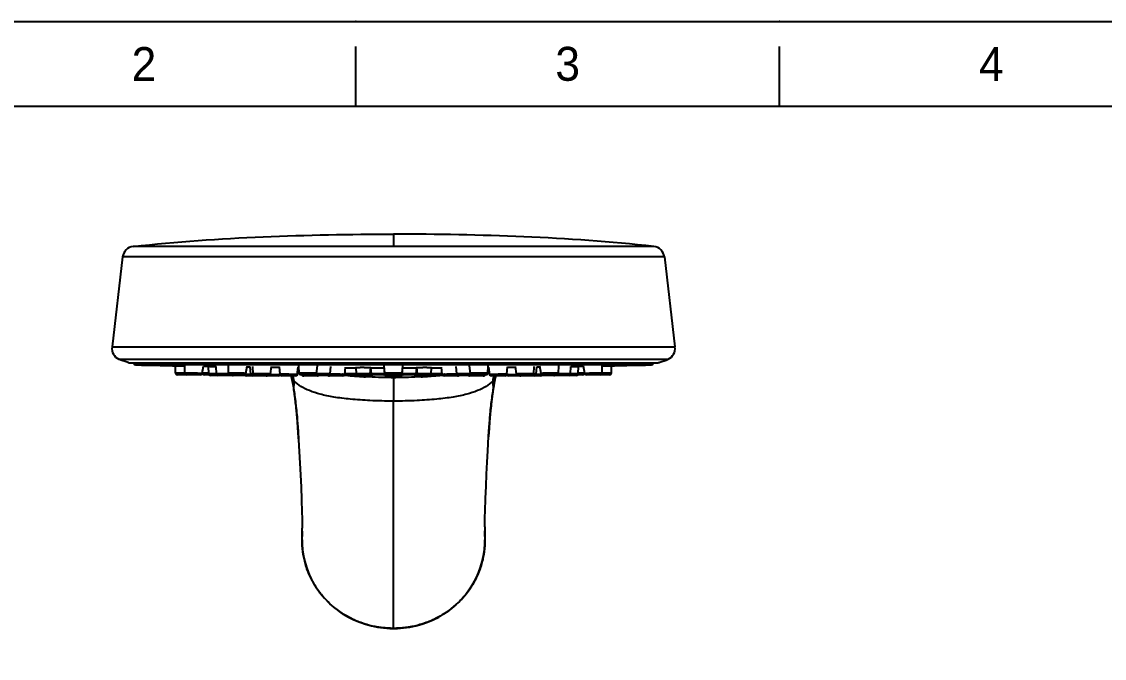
# Model space of a CAD drawing. Extents: x 13222 to 13816, y -23073 to -22653.
# Drawn here: x 13321.6 to 13502.3, y -22759.4 to -22653.2 of the extents above; entities that cross this region are included whole.
import ezdxf

# ---------------------------------------------------------------- set-up
doc = ezdxf.new("R2010")
doc.units = 0
doc.header["$MEASUREMENT"] = 0
doc.layers.get('0').update_dxf_attribs({"linetype": 'CONTINUOUS'})
doc.layers.add('02___PRT_ALL_AXES', color=7, linetype='CONTINUOUS')
doc.styles.get("Standard").update_dxf_attribs({"font": 'Gulim.ttf'})

msp = doc.modelspace()

# ---------------------------------------------------------------- linework, layer by layer
for p, q in [((13377.36665404529, -22667.37505212445), (13377.36665404529, -22657.37505212445)), ((13448.07372475234, -22667.37505212445), (13448.07372475234, -22657.37505212445)), ((13801.60907828759, -22667.37505212445), (13235.95251263119, -22667.37505212445))]:
    msp.add_line(p, q)
at = {"color": 7, "linetype": 'Continuous'}
for p, q in [((13383.65531509855, -22688.67081595413), (13383.65531609169, -22690.72342831576)), ((13427.08924290159, -22690.72342721086), (13340.22137722441, -22690.72342831576)), ((13338.45314652161, -22692.47726463027), (13336.68317991931, -22707.48523936661)), ((13428.85748367549, -22692.47726463027), (13338.45314652161, -22692.47726463027)), ((13428.85748367549, -22692.47726463027), (13430.62745027779, -22707.48523936661)), ((13336.68317991931, -22707.48523936661), (13430.62745027779, -22707.48523936661)), ((13337.80243301989, -22709.52180206768), (13429.50819717975, -22709.52180206768)), ((13339.62528683417, -22710.15307112009), (13427.68534336293, -22710.15307112009)), ((13339.76214871183, -22710.16394229723), (13427.45720138843, -22710.16394229723)), ((13340.30531509819, -22710.16394229723), (13340.30531509819, -22710.18578452431)), ((13427.00531509891, -22710.18578452431), (13340.30531509819, -22710.18578452431)), ((13426.71221962465, -22710.48570505985), (13340.59841057499, -22710.48570505985)), ((13347.29677237509, -22711.85063970108), (13347.29612366925, -22710.62085033186)), ((13348.82307257115, -22711.85255355298), (13348.81727626067, -22710.62290405139)), ((13351.70871305589, -22711.9077403692), (13351.94160398711, -22710.67928601635)), ((13356.12373967413, -22711.85810463916), (13356.09328949373, -22710.62838339781)), ((13359.00653556461, -22711.90238543451), (13359.21444380513, -22710.67371917202)), ((13367.93580060165, -22711.86861624119), (13367.86537374225, -22710.63915307147)), ((13370.81564701873, -22711.89206983665), (13370.98319880707, -22710.6631816061)), ((13382.21604603399, -22711.88038444473), (13382.09713052125, -22710.65113808434)), ((13385.09458433075, -22711.88038272769), (13385.21349962505, -22710.65113861519)), ((13396.49498301073, -22711.89206858951), (13396.32743145607, -22710.66318209377)), ((13399.37482973261, -22711.86861383836), (13399.44525651327, -22710.63915207325)), ((13408.30409385525, -22711.9023808422), (13408.09618629037, -22710.67371857512)), ((13411.18689051281, -22711.85810510906), (13411.21734069829, -22710.62838365436)), ((13415.60191680339, -22711.90773858357), (13415.36902673323, -22710.67928876972)), ((13418.48755762849, -22711.85255347677), (13418.49335394151, -22710.62290330972)), ((13420.01385782201, -22711.85063951819), (13420.01450653039, -22710.62085005499)), ((13427.00531509891, -22710.16394229723), (13427.00531509891, -22710.18578452431)), ((13348.79557738357, -22711.88441387788), (13347.30328244589, -22711.8515644338)), ((13349.00253634735, -22712.1515081697), (13347.59684312115, -22712.1515081697)), ((13348.82535410329, -22711.88499414087), (13348.79557738357, -22711.88441387788)), ((13348.89333519923, -22711.85150817025), (13348.82359894043, -22711.852634231)), ((13351.41397326691, -22712.1515081697), (13349.12313008889, -22712.1515081697)), ((13351.80892080569, -22711.85482224796), (13351.80317227261, -22711.40948637206)), ((13351.93947339447, -22711.86335141047), (13351.80973573929, -22711.85644468819)), ((13352.71698592377, -22711.88441391851), (13351.93947339447, -22711.86335141047)), ((13352.89453203553, -22712.1515081697), (13352.10898063229, -22712.1515081697)), ((13352.81035363645, -22711.8863496322), (13352.71698592377, -22711.88441391851)), ((13352.81281778443, -22711.95625327192), (13352.76925748801, -22710.72074406654)), ((13354.03099189113, -22711.97426980688), (13352.81934640231, -22711.95683972235)), ((13356.67341765529, -22712.24633410907), (13353.11273020975, -22712.24633410907)), ((13354.09991582237, -22711.97515081095), (13354.03099189113, -22711.97426980688)), ((13354.09816959523, -22711.95746819201), (13354.05132516263, -22710.72227492961)), ((13354.16831119739, -22711.95680395661), (13354.09869857817, -22711.95750840276)), ((13356.15163959801, -22711.97750162668), (13356.04175709743, -22711.97601366166)), ((13356.49269642923, -22711.85150817025), (13356.14234757189, -22711.85590753153)), ((13358.71067310071, -22712.1515081697), (13356.42386720443, -22712.1515081697)), ((13358.90995355305, -22712.24633410907), (13356.91246252391, -22712.24633410907)), ((13359.64841746093, -22712.05750428862), (13358.93229331025, -22712.0535095468)), ((13360.08320285247, -22712.33133255732), (13359.12428612159, -22712.33133255732)), ((13359.77426975431, -22712.05822727421), (13359.64841746093, -22712.05750428862)), ((13359.84766919603, -22712.05254411565), (13359.75933283981, -22710.81216374146)), ((13359.84845390617, -22712.05865676281), (13359.77426975431, -22712.05822727421)), ((13359.91763541373, -22712.0522594985), (13359.84819495063, -22712.05255802216)), ((13360.17919079359, -22712.05282558829), (13360.09715076209, -22712.05257749888)), ((13364.41022724133, -22712.33133255732), (13360.14697586183, -22712.33133255732)), ((13360.26642155131, -22712.05311862555), (13360.17919079359, -22712.05282558829)), ((13360.24633675785, -22711.96100088498), (13360.18377992589, -22710.72702851167)), ((13360.61450312591, -22711.95680395661), (13360.26492736583, -22711.95957003947)), ((13362.81977643189, -22712.24633410907), (13360.54617833749, -22712.24633410907)), ((13363.27839332009, -22712.06399842345), (13363.09564867415, -22712.06310264673)), ((13363.11690848177, -22711.98916592389), (13363.29135332211, -22710.76453507623)), ((13364.57902417577, -22712.06808194081), (13364.51669713507, -22712.06789335851)), ((13364.70754578563, -22712.06652262211), (13364.62958348283, -22712.06800561635)), ((13364.73978273919, -22712.05405526325), (13364.64483179117, -22710.81610748515)), ((13364.70818327483, -22712.06700516623), (13364.72801737029, -22711.90066119615)), ((13365.10696016333, -22712.0522594985), (13364.75832404577, -22712.05343679865)), ((13367.30123579001, -22712.33133255732), (13365.03912172395, -22712.33133255732)), ((13366.54695083173, -22712.34329428091), (13366.55238831387, -22712.36105562462)), ((13366.55269942323, -22712.36092704981), (13366.56231844895, -22712.39133797451)), ((13366.56231844895, -22712.39133797451), (13366.56490950549, -22712.40075024678)), ((13366.97759873599, -22712.72921142881), (13366.94009677645, -22712.33888703547)), ((13367.59941472375, -22712.06612190155), (13367.74100407481, -22710.84532671297)), ((13367.70796110051, -22711.98822335784), (13367.60818945347, -22711.99036039699)), ((13367.71035260195, -22711.98615663857), (13367.85285904541, -22710.91321637146)), ((13370.51838459065, -22712.1515081697), (13368.23533271277, -22712.1515081697)), ((13370.95661538805, -22712.33133255732), (13368.69452306439, -22712.33133255732)), ((13372.76561232377, -22712.24633410907), (13370.49330463827, -22712.24633410907)), ((13375.21647257571, -22712.33133255732), (13372.95429507315, -22712.33133255732)), ((13373.06343287113, -22711.98257599803), (13373.21260848083, -22710.75589750651)), ((13373.50346399005, -22712.0522594985), (13373.26681775519, -22712.05236091307)), ((13376.16508527335, -22712.1515081697), (13375.49063753665, -22712.1515081697)), ((13377.23521815975, -22712.13717428168), (13375.49654989465, -22712.13717428168)), ((13375.60154211799, -22712.19403297416), (13375.50231901189, -22712.18402977089)), ((13375.51478417111, -22712.06328682722), (13375.64591200131, -22710.83867967522)), ((13377.43448542441, -22711.95634343176), (13375.52623539789, -22711.95634343176)), ((13377.42355529641, -22712.24633410907), (13376.37223758955, -22712.24633410907)), ((13377.34635014475, -22710.9357607155), (13377.44462108359, -22711.95634343176)), ((13377.42138993117, -22712.0612042355), (13377.39187340397, -22712.06101490389)), ((13377.43955325273, -22711.90371200793), (13377.43448542441, -22711.95634343176)), ((13379.69759303941, -22711.95634343176), (13377.44462108359, -22711.95634343176)), ((13377.48836782871, -22712.06173280695), (13377.47436254049, -22712.06160186234)), ((13379.89441119035, -22712.33133255732), (13377.63248606473, -22712.33133255732)), ((13379.49826072535, -22712.13717428168), (13377.64395339511, -22712.13717428168)), ((13379.66825175697, -22712.06726212534), (13379.64989852469, -22712.06732726618)), ((13379.79522265619, -22710.94242107555), (13379.69759303941, -22711.95634343176)), ((13379.94339384829, -22712.06517616304), (13379.76935131601, -22712.06666104958)), ((13379.83557183127, -22710.97636538155), (13379.92993298621, -22711.95634343176)), ((13382.18290494203, -22711.95634343176), (13379.92993298621, -22711.95634343176)), ((13381.98378093083, -22712.13717428168), (13380.12905699487, -22712.13717428168)), ((13382.22565450601, -22712.06009599793), (13382.10229027725, -22710.74582194119)), ((13382.19928004517, -22711.78628147572), (13382.18290494203, -22711.95634343176)), ((13382.24011956979, -22711.97128479125), (13382.23548432379, -22711.97255905591)), ((13384.79579109293, -22712.1515081697), (13382.51483922863, -22712.1515081697)), ((13384.79095112547, -22712.24633410907), (13382.51967914275, -22712.24633410907)), ((13384.78617853151, -22712.33133255732), (13382.52445169353, -22712.33133255732)), ((13383.65531295479, -22712.37215650666), (13383.65531206325, -22712.61351909225)), ((13383.65531310211, -22712.33133255732), (13383.65531295479, -22712.37215650666)), ((13385.07513757259, -22711.97767046556), (13385.06974500781, -22711.97607944004)), ((13385.08497573935, -22712.0600955001), (13385.20833820281, -22710.74583974406)), ((13385.11135015193, -22711.78628147572), (13385.12772525507, -22711.95634343176)), ((13387.38069721089, -22711.95634343176), (13385.12772525507, -22711.95634343176)), ((13387.18157322509, -22712.13717428168), (13385.32684924341, -22712.13717428168)), ((13387.54119767221, -22712.06666344479), (13387.36710214283, -22712.06517529436)), ((13387.47505836583, -22710.97636538155), (13387.38069721089, -22711.95634343176)), ((13389.67814573511, -22712.33133255732), (13387.41621774183, -22712.33133255732)), ((13387.51540753837, -22710.94242104), (13387.61303716023, -22711.95634343176)), ((13389.86600911605, -22711.95634343176), (13387.61303716023, -22711.95634343176)), ((13387.66073337167, -22712.06733090853), (13387.64231352027, -22712.06726555688)), ((13389.66667639305, -22712.13717428168), (13387.81236988069, -22712.13717428168)), ((13389.83617990723, -22712.06160064821), (13389.82226310499, -22712.06173031014)), ((13389.96427983645, -22710.9357629634), (13389.86600911605, -22711.95634343176)), ((13389.87107694437, -22711.90371200793), (13389.87614477523, -22711.95634343176)), ((13391.78439479921, -22711.95634343176), (13389.87614477523, -22711.95634343176)), ((13390.93839460145, -22712.24633410907), (13389.88641302749, -22712.24633410907)), ((13389.91875695061, -22712.06101685715), (13389.88916615635, -22712.06120514735)), ((13390.01416698077, -22712.34620524792), (13389.89952071019, -22712.35527621022)), ((13390.04719389211, -22712.343564415), (13390.01416698077, -22712.34620524792)), ((13391.81406237513, -22712.13717428168), (13390.07541197893, -22712.13717428168)), ((13391.81997474583, -22712.1515081697), (13391.14486586999, -22712.1515081697)), ((13391.45631283409, -22712.21893898733), (13391.41052896579, -22712.22336671788)), ((13391.79584584057, -22712.06328508478), (13391.66471821103, -22710.83867981238)), ((13394.35634817447, -22712.33133255732), (13392.09414442355, -22712.33133255732)), ((13394.04379284073, -22712.0523616065), (13393.80716620705, -22712.0522594985)), ((13394.15151352953, -22712.05257749888), (13394.04379284073, -22712.0523616065)), ((13394.24719714563, -22711.98257449436), (13394.09802175945, -22710.75589785703)), ((13394.26534682993, -22712.05295875542), (13394.15151352953, -22712.05257749888)), ((13396.81733838583, -22712.24633410907), (13394.54500470343, -22712.24633410907)), ((13396.38780526217, -22711.95683321996), (13396.26596943523, -22711.95680395661)), ((13398.61610307379, -22712.33133255732), (13396.35401881971, -22712.33133255732)), ((13399.07530999383, -22712.1515081697), (13396.79223256863, -22712.1515081697)), ((13399.60027784915, -22711.98615853595), (13399.45777115169, -22710.91321637146)), ((13399.71121515839, -22712.06611919645), (13399.56962610451, -22710.84532656057)), ((13399.70244115511, -22711.99036339165), (13399.60308108459, -22711.98908345009)), ((13402.27153050257, -22712.33133255732), (13400.00937208811, -22712.33133255732)), ((13400.33470849103, -22712.74186465218), (13400.37348703171, -22712.3312350137)), ((13400.72006390015, -22712.5008883574), (13400.73503245797, -22712.44199407843)), ((13400.73503245797, -22712.44199407843), (13400.74894797243, -22712.38937693958)), ((13400.75827581001, -22712.36094492126), (13400.74925365635, -22712.38954101849)), ((13400.75827581001, -22712.36094492126), (13400.76732969335, -22712.33133255732)), ((13402.56002490907, -22712.05490325241), (13402.20367003377, -22712.0522594985)), ((13402.57084756205, -22712.05405392722), (13402.66579840593, -22710.81610750802)), ((13402.60244724231, -22712.06700784339), (13402.58261282681, -22711.90066119615)), ((13402.79393306203, -22712.06789335851), (13402.60308573481, -22712.06652472778)), ((13408.18630158131, -22712.33133255732), (13402.90041403525, -22712.33133255732)), ((13404.19372119717, -22711.98916228662), (13404.01927681911, -22710.76453466984)), ((13404.16794238411, -22712.06333740115), (13404.03202037503, -22712.06399721695)), ((13404.21500302659, -22712.06310072396), (13404.16794238411, -22712.06333740115)), ((13406.76447408461, -22712.24633410907), (13404.49083084171, -22712.24633410907)), ((13407.21345648611, -22712.05257812879), (13407.03939645069, -22712.05313755363)), ((13407.06429346211, -22711.96100045318), (13407.12685026613, -22710.72702863106)), ((13407.34484683039, -22712.05228825129), (13407.21345648611, -22712.05257812879)), ((13407.39299478591, -22712.0522594985), (13407.34484683039, -22712.05228825129)), ((13407.46243454543, -22712.05255735922), (13407.39299478591, -22712.0522594985)), ((13407.66203954627, -22712.05750687687), (13407.46217898841, -22712.05865801249)), ((13407.46296105187, -22712.05254338668), (13407.55129736745, -22710.81216359159)), ((13408.37835970621, -22712.05351338727), (13407.66203954627, -22712.05750687687)), ((13410.39815622287, -22712.24633410907), (13408.40030165877, -22712.24633410907)), ((13410.88678564947, -22712.1515081697), (13408.59993329913, -22712.1515081697)), ((13414.19785829325, -22712.24633410907), (13410.63977272719, -22712.24633410907)), ((13412.96225678427, -22711.9575487659), (13411.15896814549, -22711.97750249281)), ((13413.21193098647, -22711.95750786173), (13413.14231899971, -22711.95680395661)), ((13414.49128446535, -22711.95683949884), (13413.21071735415, -22711.9751520327)), ((13413.21246061965, -22711.95746775767), (13413.25930505225, -22710.72227446225)), ((13415.20163799511, -22712.1515081697), (13414.41613474519, -22712.1515081697)), ((13414.49781241521, -22711.95625325413), (13414.54137271671, -22710.72074389127)), ((13415.37105577413, -22711.86335551765), (13414.50027655811, -22711.88634996239)), ((13415.48700069337, -22711.85863970286), (13415.37105577413, -22711.86335551765)), ((13415.50089361199, -22711.85644651446), (13415.48700069337, -22711.85863970286)), ((13415.50170940157, -22711.8548213869), (13415.50745792449, -22711.40948637206)), ((13419.71374608543, -22712.1515081697), (13415.89666105769, -22712.1515081697)), ((13418.48703076899, -22711.85263388302), (13418.41729500041, -22711.85150817025)), ((13420.00734832271, -22711.85156435506), (13418.48527955837, -22711.88499487747)), ((13366.65388002351, -22712.78057361209), (13366.68264883059, -22712.91907866401)), ((13366.68264883059, -22712.91907866401), (13366.74143046055, -22713.21324377292)), ((13366.74143046055, -22713.21324377292), (13366.88526781575, -22713.95081582075)), ((13366.88526781575, -22713.95081582075), (13366.93953621369, -22714.23903120063)), ((13367.02537758633, -22713.09576316713), (13367.03582237367, -22713.14744202237)), ((13383.65531394031, -22712.61352857662), (13383.65531448387, -22716.52331519949)), ((13400.27635474693, -22713.14796088849), (13400.25357676861, -22713.3423653257)), ((13400.27669333147, -22713.14829598053), (13400.28349545909, -22713.09590530046)), ((13400.33312754423, -22714.44730020751), (13400.38205933867, -22714.17900526532)), ((13400.38205933867, -22714.17900526532), (13400.43299756293, -22713.91008356541)), ((13400.43299756293, -22713.91008356541), (13400.56713688317, -22713.22314506375)), ((13367.06374536075, -22714.95775264863), (13367.11018060189, -22715.25547923123)), ((13367.11018060189, -22715.25547923123), (13367.15510050443, -22715.55929882425)), ((13367.15510050443, -22715.55929882425), (13367.19871923609, -22715.86948332199)), ((13367.19871923609, -22715.86948332199), (13367.24113757899, -22716.18611474613)), ((13400.05320179725, -22716.31105016048), (13400.09321310661, -22716.00627133645)), ((13400.09321310661, -22716.00627133645), (13400.13414619721, -22715.70861760867)), ((13400.13414619721, -22715.70861760867), (13400.17614749243, -22715.41703282736)), ((13400.17614749243, -22715.41703282736), (13400.21928662637, -22715.13177281875)), ((13367.24113757899, -22716.18611474613), (13367.28253510859, -22716.51016521563)), ((13367.28253510859, -22716.51016521563), (13367.32303949799, -22716.84192725721)), ((13367.38173309155, -22717.35139524514), (13367.41925539141, -22717.69785698808)), ((13367.41925539141, -22717.69785698808), (13367.45544053367, -22718.04936767952)), ((13383.65531397587, -22725.72625400211), (13383.65531364313, -22716.52327387624)), ((13399.86422693517, -22717.95919882759), (13399.90033577075, -22717.61285399324)), ((13399.90033577075, -22717.61285399324), (13399.93733449279, -22717.27511520973)), ((13399.93733449279, -22717.27511520973), (13399.97521109979, -22716.94557344565)), ((13399.97521109979, -22716.94557344565), (13400.01386995313, -22716.62427599071)), ((13400.01386995313, -22716.62427599071), (13400.05320179725, -22716.31105016048)), ((13367.45544053367, -22718.04936767952), (13367.49023533073, -22718.4052138487)), ((13367.49023533073, -22718.4052138487), (13367.52361690989, -22718.76489667009)), ((13367.52361690989, -22718.76489667009), (13367.55564615749, -22719.12846048703)), ((13367.55564615749, -22719.12846048703), (13367.60130393511, -22719.68108478183)), ((13367.60130393511, -22719.68108478183), (13367.64434140809, -22720.24260423029)), ((13399.66653765821, -22720.23881463919), (13399.71317728807, -22719.63220344958)), ((13399.71317728807, -22719.63220344958), (13399.74520029997, -22719.24274521147)), ((13399.79483016515, -22718.67838078775), (13399.82904402103, -22718.31435152343)), ((13399.82904402103, -22718.31435152343), (13399.86422693517, -22717.95919882759)), ((13367.64434140809, -22720.24260423029), (13367.68505539575, -22720.81286478142)), ((13367.68505539575, -22720.81286478142), (13367.73637415773, -22721.5859905834)), ((13399.57688461171, -22721.54444463398), (13399.62126266113, -22720.87500663326)), ((13399.62126266113, -22720.87500663326), (13399.66653765821, -22720.23881463919)), ((13367.73637415773, -22721.5859905834), (13367.82267851649, -22722.99587810905)), ((13367.75904927113, -22721.9451019175), (13367.75674086325, -22721.90808055898)), ((13367.76415696475, -22722.02733337101), (13367.75904927113, -22721.9451019175)), ((13367.76863938657, -22722.09984516148), (13367.76415696475, -22722.02733337101)), ((13367.77538104695, -22722.20948456119), (13367.76863938657, -22722.09984516148)), ((13367.77955285471, -22722.27766118633), (13367.77538104695, -22722.20948456119)), ((13367.78641772795, -22722.39036163403), (13367.77955285471, -22722.27766118633)), ((13367.81178253117, -22722.81144473904), (13367.78641772795, -22722.39036163403)), ((13367.82267851649, -22722.99587810905), (13367.93157987349, -22724.90487541627)), ((13399.38502737795, -22724.79623975089), (13399.52206626059, -22722.42676469306)), ((13399.52197882617, -22722.42673968167), (13399.51788572793, -22722.49432822569)), ((13399.52992515775, -22722.29610863483), (13399.52197882617, -22722.42673968167)), ((13399.52206626059, -22722.42676469306), (13399.57688461171, -22721.54444463398)), ((13399.53193592589, -22722.26318275962), (13399.52992515775, -22722.29610863483)), ((13399.53314741953, -22722.24337111013), (13399.53193592589, -22722.26318275962)), ((13399.55519152327, -22721.8866920394), (13399.53314741953, -22722.24337111013)), ((13367.93157987349, -22724.90487541627), (13368.03526151779, -22726.84755343083)), ((13399.28163516665, -22726.72516610893), (13399.38502737795, -22724.79623975089)), ((13368.03526151779, -22726.84755343083), (13368.13283580575, -22728.82875924743)), ((13383.65531398095, -22725.82926353448), (13383.65531397587, -22725.72625400211)), ((13383.65531507823, -22754.34254965739), (13383.65531398095, -22725.82926353448)), ((13399.18434638993, -22728.68927397142), (13399.28163516665, -22726.72516610893)), ((13399.09335206341, -22730.70938586464), (13399.18434638993, -22728.68927397142)), ((13368.13283580575, -22728.82875924743), (13368.22394986279, -22730.86745487793)), ((13368.22394986279, -22730.86745487793), (13368.30638464077, -22732.95297372442)), ((13399.01071571865, -22732.77774825064), (13399.09335206341, -22730.70938586464)), ((13398.93852584017, -22734.87754153897), (13399.01071571865, -22732.77774825064)), ((13368.39449834059, -22739.64915492435), (13368.40731488341, -22739.13023292436)), ((13398.88260265255, -22738.26917545928), (13398.88192580605, -22738.16907293151)), ((13398.90331886969, -22739.13031551245), (13398.91629833319, -22739.68124403467)), ((13368.39420845293, -22739.72893968732), (13368.39423324587, -22739.72767763752)), ((13368.39422029441, -22739.72771257775), (13368.39449834059, -22739.64915492435)), ((13368.39715924713, -22739.65513927357), (13368.39422029441, -22739.72771257775)), ((13398.91346879351, -22739.65613717353), (13398.91640992555, -22739.7277848814)), ((13398.91642639491, -22739.72893902184), (13398.91631165803, -22739.68240388249)), ((13398.91643448481, -22739.72894170154), (13398.91640978839, -22739.72768012925)), ((13383.65531507823, -22754.34254965231), (13383.65531430861, -22754.42948423079)), ((13383.65531430861, -22754.44983278294), (13383.65531430861, -22754.42948412157))]:
    msp.add_line(p, q, dxfattribs=at)
msp.add_lwpolyline([(13221.81109848978, -22653.23363798304), (13815.750492429, -22653.23363798304), (13815.750492429, -23073.23363798292), (13221.81109848978, -23073.23363798292)], close=True)
for points in [[(13366.56490950549, -22712.40075024678), (13366.58035144311, -22712.46000380873), (13366.60061411785, -22712.54236209461)], [(13366.60061411785, -22712.54236209461), (13366.62567541648, -22712.65083411288), (13366.65388002351, -22712.78057361209)], [(13366.93953621369, -22714.23903120063), (13366.99075561342, -22714.5231052807), (13367.01565454253, -22714.66702018209), (13367.04005206295, -22714.81234625669), (13367.06374536075, -22714.95775264864)], [(13400.56713688317, -22713.22314506375), (13400.62043548879, -22712.95573399329), (13400.64666582241, -22712.82815803813)], [(13400.64666582241, -22712.82815803813), (13400.67272418787, -22712.70598783543), (13400.69809255979, -22712.59284641833), (13400.72006390016, -22712.50088835739)], [(13400.21928662638, -22715.13177281875), (13400.26369468589, -22714.85319280441), (13400.28645220198, -22714.71639097997), (13400.30944254207, -22714.58194618409), (13400.33312754423, -22714.44730020751)], [(13367.32303949799, -22716.84192725721), (13367.36248767157, -22717.18021242519), (13367.38173309155, -22717.35139524514)], [(13399.74520029997, -22719.24274521148), (13399.77806348291, -22718.86401591559), (13399.79483016515, -22718.67838078775)], [(13368.30638464077, -22732.95297372441), (13368.37768289035, -22735.06271538503), (13368.40420642634, -22736.06002176735)], [(13398.88238493899, -22737.51498548683), (13398.89124812929, -22736.81192344617), (13398.91079906301, -22735.87596712403), (13398.93852584017, -22734.87754153897)], [(13368.40420642634, -22736.06002176735), (13368.42221899381, -22736.98911532954), (13368.42928108789, -22737.71405321164)], [(13368.42840022351, -22738.21953104751), (13368.42760532543, -22738.31619739977), (13368.42422386153, -22738.56186297143), (13368.41892893435, -22738.79686573485), (13368.41173479837, -22739.02020078475), (13368.40731427889, -22739.13024697817)], [(13398.90331945643, -22739.13032913956), (13398.89855654749, -22739.01108893607), (13398.89116219347, -22738.77677903894), (13398.88583425137, -22738.52904854887), (13398.88260265255, -22738.26917545928)], [(13368.39419566657, -22739.72898354549), (13368.40803373135, -22740.34717337337), (13368.48598337987, -22741.33258534209), (13368.63207598329, -22742.31224902919), (13368.84574967583, -22743.28202935277), (13369.12645344767, -22744.23750280631), (13369.47360344425, -22745.17382173377), (13369.88633464571, -22746.08638079765), (13370.36269654287, -22746.97067052767), (13370.90012462981, -22747.82239720369), (13371.49619498961, -22748.63777684802), (13372.14856004759, -22749.41297803828), (13372.85448516102, -22750.14365599271), (13373.61099835969, -22750.82596651785), (13374.41412749003, -22751.4568519744), (13375.25957740949, -22752.03344697818), (13376.14347762797, -22752.55339716509), (13377.06192618731, -22753.01425465334), (13378.01047191277, -22753.41333892247), (13378.98458699781, -22753.74867226755), (13379.97935196535, -22754.01937491131), (13380.98977225845, -22754.22481187915), (13382.01120524225, -22754.36446778221), (13383.03935659209, -22754.43784967762), (13383.65531430862, -22754.44983278293)], [(13383.65531430862, -22754.44983279817), (13384.30578047275, -22754.43646963465), (13385.33399241937, -22754.36083452557), (13386.35532074501, -22754.21891903344), (13387.36547368533, -22754.01121593094), (13388.35980288539, -22753.73824227825), (13389.33329971919, -22753.40063386025), (13390.28103228905, -22752.99931204669), (13391.19849711401, -22752.53627994761), (13392.08125829997, -22752.01423364348), (13392.92540928883, -22751.43563025915), (13393.72705122632, -22750.80280559897), (13394.48191973181, -22750.11864769119), (13395.18606295903, -22749.38631418253), (13395.83648130259, -22748.60959950279), (13396.43051329207, -22747.79286535521), (13396.96581049174, -22746.93995211566), (13397.43994481143, -22746.05464948951), (13397.85034762537, -22745.14125483929), (13398.19513143415, -22744.20431417063), (13398.47345275711, -22743.24842857923), (13398.68474295937, -22742.27843912729), (13398.82845780783, -22741.29877034241), (13398.90404311513, -22740.3135522519), (13398.91643448989, -22739.72898344136)]]:
    msp.add_lwpolyline(points, dxfattribs=at)
for centre, radius, start, end in [((13340.43938126897, -22692.71151137286), 2.0000000005, 96.25778973708768, 173.2738869982098), ((13426.87124893067, -22692.71151137286), 2.0000000005, 6.726113001790239, 83.74250055647505), ((13338.66941466667, -22707.71948610665), 2.0000000005, 173.2738869979868, 244.3106985622063), ((13428.64121553297, -22707.71948610665), 2.0000000005, 295.6893014377937, 6.726113002013235), ((13346.58236910235, -22685.01764477941), 26.08046493066, 254.0605498199373, 254.5287664005585), ((13339.70531509931, -22709.86394229525), 0.29999999944, 254.5283889216449, 270), ((13340.60531510017, -22710.18578452431), 0.29999999944, 180, 268.6812164500816), ((13383.65531509855, -20840.16874979827), 1870.81250000074, 268.6812164496648, 268.9329634789142), ((13383.65531509855, -20840.16874979827), 1870.81250000074, 271.0670365217111, 271.3187835503352), ((13426.70531509947, -22710.18578452431), 0.29999999944, 271.3187835499183, 0), ((13427.60531509779, -22709.86394229525), 0.29999999944, 270, 285.4716110783551), ((13420.72826109475, -22685.01764477941), 26.08046493066, 285.4712335994415, 285.9394501800627), ((13347.59681876763, -22711.85150817025), 0.29999999944, 180.0304955316819, 269.9999999838458), ((13349.12307800365, -22711.85150817025), 0.29999999944, 180.2701129610766, 269.9999999986451), ((13348.87137056193, -22729.12941606294), 17.27792185506, 89.32853294692792, 89.92716245745679), ((13351.41402262165, -22711.85150817025), 0.29999999944, 270.0000000015633, 349.2650217738724), ((13352.10890806957, -22711.85150817025), 0.29999999944, 180.7388619465166, 269.9999999988536), ((13383.65531509855, -20840.16874979827), 1870.81250000074, 269.028667805665, 269.0932934130905), ((13353.11269949861, -22711.94633410964), 0.29999999944, 182.0195425505496, 269.9999999784264), ((13354.39796957729, -22711.94633410964), 0.29999999944, 182.1719509538752, 269.9999999988536), ((13354.14599378457, -22739.12642035133), 27.16962555904, 89.57325765408856, 89.95293664376646), ((13352.22246063139, -22983.10203557668), 271.15285918672, 89.19293952800271, 89.55078504665887), ((13356.42367352181, -22711.85150817025), 0.29999999944, 181.4193773105837, 269.9999999995831), ((13356.67346758661, -22711.94633410964), 0.29999999944, 270.0000000011464, 316.7560665063713), ((13356.91238797999, -22711.94633410964), 0.29999999944, 245.7467154812948, 269.9999999993747), ((13358.71087465225, -22711.85150817025), 0.29999999944, 270.0000000004169, 350.3965096822775), ((13359.12425148107, -22712.03133255533), 0.29999999944, 196.9617013135684, 269.9999999749871), ((13383.65531509855, -20840.16874979827), 1870.81250000074, 269.2506871997368, 269.2681324173672), ((13360.14692473163, -22712.03133255533), 0.29999999944, 184.0736442560895, 269.999999999062), ((13359.89384582199, -22776.15150666677), 64.0992515828, 89.81827347079961, 89.97873542824492), ((13360.54598329343, -22711.94633410964), 0.29999999944, 182.9027302528125, 270), ((13362.40970517685, -22712.03133255533), 0.29999999944, 270.0000000010422, 314.0776987974419), ((13362.81997645943, -22711.94633410964), 0.29999999944, 270, 351.8934194366646), ((13364.90798829813, -22395.78443739989), 316.28373366444, 269.7047925319396, 269.9291163659443), ((13383.65531509855, -20840.16874979827), 1870.81250000074, 269.3762806765126, 269.4177533203334), ((13364.41030609309, -22712.03133255533), 0.29999999944, 270.0000000005211, 353.2001575434708), ((13364.59669110767, -22707.02515006582), 5.04296282236, 269.7992762181139, 270.3737104201182), ((13365.03892561055, -22712.03133255533), 0.29999999944, 184.3862804720904, 270), ((13368.30086656189, -22711.75736406594), 1.84829542202, 198.2834675146292, 203.3966532368579), ((13368.32252444339, -22711.81762789258), 1.8513206814, 198.0532808150951, 203.5165766055438), ((13367.30143403193, -22712.03133255533), 0.29999999944, 270, 353.3845011257049), ((13367.41298306461, -22711.94633410964), 0.29999999944, 294.2526922354558, 352.4336842909896), ((13383.65531509855, -20840.16874979827), 1870.81250000074, 269.5125813862771, 269.5168901046206), ((13368.23532897643, -22711.85150817025), 0.29999999944, 183.2773297609015, 269.9999999988536), ((13368.69441480197, -22712.03133255533), 0.29999999944, 203.6678386878133, 270), ((13370.49330197127, -22711.94633410964), 0.29999999944, 221.4937384887831, 269.9999999997916), ((13370.51838538059, -22711.85150817025), 0.29999999944, 270.0000000010422, 352.234502522983), ((13371.00041107643, -22784.67033342131), 72.7135429267, 89.96513276227644, 90.15921394435622), ((13370.95672209853, -22712.03133255533), 0.29999999944, 270, 314.0773341206925), ((13372.95429325197, -22712.03133255533), 0.29999999944, 225.9224834412473, 270), ((13372.76561314673, -22711.94633410964), 0.29999999944, 270.0000000002084, 353.0653487715855), ((13373.37915441901, -22794.48341629701), 82.43113192938, 90.07808237604877, 90.23207842316957), ((13375.21647361203, -22712.03133255533), 0.29999999944, 270, 353.8876719492563), ((13383.66944546145, -22631.65207029666), 80.9450357728, 264.2797526560091, 264.6053331468298), ((13383.65531509855, -20840.16874979827), 1870.81250000074, 269.7546873483476, 269.8067762546485), ((13383.82204442981, -22630.04544380202), 82.55889276605998, 264.6047258722235, 264.7412109498598), ((13376.37216029735, -22711.94633410964), 0.29999999944, 229.5782419477293, 269.9999999997916), ((13383.92637575785, -22628.91053622932), 83.69858579528, 264.7412979260438, 264.9137432294862), ((13384.08634246103, -22627.10575053739), 85.51044680198, 264.9141902469687, 265.206929302419), ((13384.28508687939, -22624.73621888836), 87.88829868584, 265.2068917057926, 265.4836949822104), ((13377.23540618325, -22711.93717428035), 0.19999999878, 270, 354.5000000000423), ((13377.63240775145, -22712.03133255533), 0.29999999944, 194.3176755262315, 270), ((13384.47773179763, -22622.29787758521), 90.3342382542, 265.4836664743542, 265.7469383640774), ((13377.29981315375, -22731.78663575483), 19.72580618204, 89.49299543487845, 89.64686460380081), ((13377.64370032221, -22711.93717428035), 0.19999999878, 185.4999999999577, 270), ((13384.66488656937, -22619.78182900798), 92.85723792498, 265.7469107502914, 265.997214785983), ((13384.84634273681, -22617.18939526727), 95.45601437842, 265.997185504177, 266.2345182808875), ((13384.91897464895, -22616.10433608103), 96.54350109853999, 266.2337964484544, 266.4631434846036), ((13379.49851379825, -22711.93717428035), 0.19999999878, 270, 354.5000000000423), ((13379.58299681191, -22689.22490949669), 22.84251172662, 270.213845131005, 270.4674374346608), ((13383.65531509855, -20840.16874979827), 1870.81250000074, 269.8817787794692, 269.9531265767836), ((13379.89449263037, -22712.03133255533), 0.29999999944, 270, 339.2960179774289), ((13380.12901222483, -22711.93717428035), 0.19999999878, 185.4999999999577, 270), ((13379.97981301091, -22720.12445801752), 8.05936414286, 90.02447224337256, 90.25891266673517), ((13381.98382570087, -22711.93717428035), 0.19999999878, 270, 354.5000000000423), ((13382.51467932039, -22711.85150817025), 0.29999999944, 185.5263201821115, 269.9999999996873), ((13382.51952394621, -22711.94633410964), 0.29999999944, 185.5109336317351, 269.9999999998957), ((13382.52429938751, -22712.03133255533), 0.29999999944, 185.5023134079051, 270), ((13384.78633074355, -22712.03133255533), 0.29999999944, 270, 354.4980107907773), ((13384.79110609849, -22711.94633410964), 0.29999999944, 270.0000000001042, 354.4898067544049), ((13384.79595064557, -22711.85150817025), 0.29999999944, 270.0000000003126, 354.4748017011383), ((13385.32680449623, -22711.93717428035), 0.19999999878, 185.4999999999577, 270), ((13383.65531509855, -20840.16874979827), 1870.81250000074, 270.0468734232164, 270.1182212205308), ((13387.41612323097, -22712.03133255533), 0.29999999944, 200.7037445693781, 270), ((13387.18161797227, -22711.93717428035), 0.19999999878, 270, 354.5000000000423), ((13387.33088151169, -22720.09334325881), 8.02824967118, 89.74150077153121, 89.9759060022532), ((13387.72726381773, -22689.31037975501), 22.75704435882, 269.5315330312084, 269.786118759496), ((13387.81211639885, -22711.93717428035), 0.19999999878, 185.4999999999577, 270), ((13382.41363241301, -22616.44397855644), 96.2031348984, 273.4993325437355, 273.7458568536406), ((13382.45560199379, -22617.06260057802), 95.58309256977999, 273.7449788376215, 274.000616977961), ((13382.65160206153, -22619.86421169817), 92.77463375948, 274.0005787711448, 274.2716123431417), ((13382.82913386039, -22622.24682553085), 90.38541505303999, 274.2718846209124, 274.4865381688587), ((13389.66692987489, -22711.93717428035), 0.19999999878, 270, 354.5000000000423), ((13389.67823672045, -22712.03133255533), 0.29999999944, 270, 345.680539777951), ((13390.00900913739, -22731.66650756989), 19.60566870324, 90.35023237020921, 90.5050842095713), ((13390.07522401385, -22711.93717428035), 0.19999999878, 185.4999999999577, 270), ((13383.65531509855, -20840.16874979827), 1870.81250000074, 270.1932237383687, 270.2453126520692), ((13383.18384325003, -22626.65510480928), 85.96288554657998, 274.5794183800817, 275.1898131771349), ((13390.93848406025, -22711.94633410964), 0.29999999944, 270, 320.4134662046778), ((13383.46513108979, -22629.79437613041), 82.81103973192, 275.192462900521, 275.3923353450972), ((13383.57070948417, -22630.91588914011), 81.68456818502, 275.392533969762, 275.50754043704), ((13383.71267218729, -22632.3775290718), 80.21605018988001, 275.5396636379775, 275.7920639515365), ((13392.09414216549, -22712.03133255533), 0.29999999944, 186.1120616128376, 270), ((13394.54500278065, -22711.94633410964), 0.29999999944, 186.9342077021442, 269.9999999997916), ((13394.35635134947, -22712.03133255533), 0.29999999944, 270, 314.0778777474958), ((13396.35390871833, -22712.03133255533), 0.29999999944, 225.9226816909169, 270), ((13396.35744214027, -22760.23315109182), 48.27632741972, 89.81625890169833, 89.9639641419696), ((13396.79223082619, -22711.85150817025), 0.29999999944, 187.7648609023441, 269.9999999986451), ((13396.81734246507, -22711.94633410964), 0.29999999944, 270.0000000002084, 318.506778513363), ((13398.61621485411, -22712.03133255533), 0.29999999944, 270, 336.3321510718627), ((13399.07531517797, -22711.85150817025), 0.29999999944, 270.0000000012506, 356.7223172144873), ((13383.65531509855, -20840.16874979827), 1870.81250000074, 270.4831098953794, 270.4874186132017), ((13399.89764803419, -22711.94633410964), 0.29999999944, 187.5657522064031, 245.7473514517645), ((13400.00921385119, -22712.03133255533), 0.29999999944, 186.6156277769555, 269.9999999998957), ((13398.98761568357, -22711.81778672386), 1.85207725088, 336.502060436568, 342.0179419011458), ((13399.01013993621, -22711.7570365939), 1.84825865552, 336.5371939166076, 341.8944599814421), ((13402.27168700721, -22712.03133255533), 0.29999999944, 270.0000000001042, 355.6135121128926), ((13402.90034296605, -22712.03133255533), 0.29999999944, 186.8000902576135, 269.9999999998957), ((13383.65531509855, -20840.16874979827), 1870.81250000074, 270.5822466796666, 270.6237193218197), ((13402.39935607369, -22394.93668229835), 317.1314923702399, 270.071287793948, 270.2949728483259), ((13404.49067164213, -22711.94633410964), 0.29999999944, 188.1066775564575, 270), ((13404.90092262503, -22712.03133255533), 0.29999999944, 225.9222587612893, 270), ((13406.76462924305, -22711.94633410964), 0.29999999944, 270, 357.0970227855943), ((13407.16370788863, -22712.03133255533), 0.29999999944, 270, 355.9264233020509), ((13383.65531509855, -20840.16874979827), 1870.81250000074, 270.7318675829456, 270.7493128002632), ((13408.18641025267, -22712.03133255533), 0.29999999944, 270.0000000208441, 342.2615575738154), ((13408.59977374903, -22711.85150817025), 0.29999999944, 189.6035928312892, 270), ((13410.39822354303, -22711.94633410964), 0.29999999944, 270, 293.4867326471679), ((13410.63716009589, -22711.94633410964), 0.29999999944, 223.2438848059294, 270), ((13410.88693884449, -22711.85150817025), 0.29999999944, 270, 358.5803679140421), ((13412.91266319791, -22711.94633410964), 0.29999999944, 270, 357.8281875392783), ((13413.19995756871, -22745.43034418745), 33.4736394026, 90.18130424659212, 90.40686840300972), ((13413.14310555643, -22729.55038431675), 17.59358037538, 90.00256152656647, 90.1598040908915), ((13383.65531509855, -20840.16874979827), 1870.81250000074, 270.9067065877434, 270.971332208928), ((13414.19796228847, -22711.94633410964), 0.29999999944, 270.0000000186554, 357.9805452786445), ((13415.20170347631, -22711.85150817025), 0.29999999944, 270, 359.2612653907765), ((13415.89660486273, -22711.85150817025), 0.29999999944, 190.7351479940932, 269.9999999997916), ((13418.18755500523, -22711.85150817025), 0.29999999944, 270.0000000003126, 359.7301000307159), ((13418.47540440413, -22733.27530476123), 21.42395317182, 90.2848499034434, 90.63823378284869), ((13418.41826855955, -22723.11429906348), 11.2627909364, 90.0049526731848, 90.25117683660349), ((13419.71384323027, -22711.85150817025), 0.29999999944, 270.000000014695, 359.9694924844277), ((13368.30456182501, -22711.75530560676), 1.85250430108, 203.4097002915578, 220.8188807357795), ((13368.33175645185, -22711.81279034574), 1.86171632228, 203.5397218326109, 225.8671002025774), ((13368.32710687771, -22711.73922067068), 1.88008192944, 220.7407341754003, 226.1812634882455), ((13398.97858356803, -22711.81304913363), 1.86224947336, 314.1920360938434, 336.4791860374284), ((13398.98362252417, -22711.73863966599), 1.88043326732, 313.8042553542435, 319.1612448320381), ((13399.00620137919, -22711.75488965127), 1.85272642408, 319.0848265883074, 336.5247843101766), ((13312.65672744653, -22737.83718418711), 55.77303774504, 359.6072106629827, 0.1271334070962674), ((13457.30195675087, -22737.88701545398), 58.42074828146, 179.6351315442085, 180.3330877789978), ((13321.09783962701, -22737.90589865217), 47.33165409698, 357.8820318921614, 359.6203393684065), ((13442.69938871705, -22737.98924603692), 43.81777185882, 180.2380434689434, 182.1805857410252), ((13448.58145573877, -22737.92109407009), 49.70019929384, 180.3522456117157, 180.7198652295056), ((13444.88372512307, -22737.96560307683), 46.00220137108, 180.7222959986412, 180.9994813943423), ((13440.69273678167, -22738.04310414866), 41.81049902552, 180.9934731834092, 181.9070238784295), ((13437.05394119415, -22738.15597125337), 38.16996375135999, 181.9194619776076, 182.2524338743977)]:
    msp.add_arc(centre, radius, start, end, dxfattribs=at)
for points, start_tangent, end_tangent in [([(13340.22137722441, -22690.72342831576), (13383.65531509855, -22688.67081595413)], (0.9940415278664063, 0.1090020223528941), (0.9999977102928074, 0.002139955406677684)), ([(13427.08924603342, -22690.72339864602), (13383.65531509855, -22688.67081595413)], (-0.99404171901731, 0.1090002791423554), (-0.9999977103206906, 0.002139942376824847)), ([(13339.42011670095, -22710.09537975466), (13339.20904881219, -22710.03412706029), (13337.80243301989, -22709.52180206767)], (-0.9615507463726195, 0.2746273150111954), (-0.901157980481079, 0.4334908236805749)), ([(13427.8905134987, -22710.09537975466), (13428.10158138491, -22710.03412706029), (13429.50819717975, -22709.52180206767)], (0.9615507463726195, 0.2746273150111954), (0.901157980481079, 0.4334908236805749)), ([(13351.70825752213, -22711.90766146155), (13351.70820669165, -22711.90761422009), (13351.66135365353, -22711.90428946931), (13351.50144460581, -22711.89901111563), (13351.24133340137, -22711.89221037739), (13350.90173806838, -22711.88441391851), (13350.51041229781, -22711.87625420154), (13350.09930374995, -22711.86839694013), (13349.70202410255, -22711.86148900628), (13349.35078405065, -22711.8561024105), (13349.07385126441, -22711.85268068759)], (-0.470104076650889, 0.8826109885539696), (-0.9999453293217894, 0.01045649881835696)), ([(13358.98809190325, -22711.90448430255), (13358.98798517245, -22711.90428946931), (13358.88714375361, -22711.89221037739), (13358.67128765498, -22711.88441391851), (13358.36550332623, -22711.87625420154), (13357.99475764405, -22711.86839694013), (13357.58943057307, -22711.86148900628), (13357.18250721877, -22711.8561024105), (13356.80688476707, -22711.85268068759), (13356.49269642924, -22711.85150817025)], (-0.1542488373701212, 0.988032031955425), (-0.9999999999920571, 3.985718292050505e-06)), ([(13363.09841944331, -22711.9905573613), (13363.09829176767, -22711.99040581981), (13362.99819646621, -22711.98268278217), (13362.78363069773, -22711.97771260669), (13362.4796798045, -22711.97252023963), (13362.11102270081, -22711.96752699842), (13361.70767450065, -22711.96314036), (13361.30235927115, -22711.95972158603), (13360.9279000658, -22711.95754838743), (13360.61450312591, -22711.95680395661)], (-0.1018269205046185, 0.9948021302050707), (-0.9999999999270016, 1.208291665599979e-05)), ([(13367.58091617553, -22712.06673541569), (13367.58077705973, -22712.06666344479), (13367.48123550113, -22712.0633384451), (13367.26769106157, -22712.0612042355), (13366.96519175293, -22712.05897861383), (13366.59822441981, -22712.05684171692), (13366.19655888583, -22712.05496656953), (13365.79272781897, -22712.05350732937), (13365.41945998537, -22712.05257749887), (13365.10696016333, -22712.0522594985)], (-0.04480376870968072, 0.9989958069528668), (-0.999999999805672, 1.971436411700412e-05)), ([(13368.78872119197, -22711.85150817025), (13368.44256220179, -22711.85268075618), (13368.17163214929, -22711.85610322583), (13367.99792033771, -22711.86149365701), (13367.9358619579, -22711.86840181439), (13367.93595281369, -22711.86855223828)], (-0.9999999999987776, 1.563661189363737e-06), (0.6288708798968288, -0.7775097532621624)), ([(13370.81553976977, -22711.89210779949), (13370.76080255895, -22711.88441391851), (13370.59343256095, -22711.87625420154), (13370.32715504169, -22711.86839694013), (13369.9838652787, -22711.86148900628), (13369.59161936773, -22711.8561024105), (13369.18225578463, -22711.85268068759), (13368.78872119197, -22711.85150817025)], (-0.5687992295503796, 0.8224764048061773), (-0.9999999999957384, 2.919514282676827e-06)), ([(13373.06333964551, -22711.98263993999), (13373.00895970347, -22711.97771260669), (13372.84258972633, -22711.97252023963), (13372.57777793693, -22711.96752699842), (13372.23611369773, -22711.96314036), (13371.84536393313, -22711.95972158603), (13371.43722377659, -22711.95754838743), (13371.04466076187, -22711.95680395661)], (-0.6969585099331598, 0.7171114525872179), (-0.9999999999608326, 8.85071398885217e-06)), ([(13375.51473241607, -22712.06334531833), (13375.46059251674, -22712.0612042355), (13375.29501429061, -22712.05897861383), (13375.03139672285, -22712.05684171692), (13374.69112949889, -22712.05496656953), (13374.30178045285, -22712.05350732937), (13373.89491422823, -22712.05257749887), (13373.50346399005, -22712.0522594985)], (-0.8078227404868129, 0.5894254999169747), (-0.9999999998957347, 1.444059626339195e-05)), ([(13383.65531206325, -22712.61352857662), (13381.17159339849, -22712.57140101037), (13378.96314866376, -22712.46395283563)], (-0.9999999999987415, -1.586630876210279e-06), (-0.9980968145232777, 0.06166643202331314)), ([(13383.65531509855, -22711.85150817025), (13383.25045102639, -22711.85268075618), (13382.87808060273, -22711.85610322583), (13382.56824372685, -22711.86149365701), (13382.34644786615, -22711.86840181439), (13382.23072270771, -22711.8762603458), (13382.23073931677, -22711.87642271021)], (-0.9999999999989804, 1.428090001471239e-06), (0.2610907430278142, -0.9653142617330297)), ([(13385.07988014883, -22711.88425572731), (13384.96411239459, -22711.86839694013), (13384.74221785997, -22711.86148900628), (13384.43247227423, -22711.8561024105), (13384.06015024011, -22711.85268068759), (13383.65531509855, -22711.85150817025)], (-0.2542897899709203, 0.9671280694492045), (-0.9999999999964423, 2.667517200474859e-06)), ([(13388.28557468739, -22712.46774362815), (13386.13903849787, -22712.5713879624), (13383.65531590881, -22712.61351613061)], (-0.9981376130934265, -0.06100250263847806), (-0.9999999999989047, 1.480137970193115e-06)), ([(13393.80716620705, -22712.0522594985), (13393.41567572765, -22712.05257812879), (13393.00874149961, -22712.05350912769), (13392.61925775737, -22712.05496929241), (13392.27909738105, -22712.05684453631), (13392.01550291459, -22712.05898095317), (13391.84997907749, -22712.06120514735), (13391.79589833475, -22712.06334484335)], (-0.9999999999697584, 7.777111141158261e-06), (-0.8095437810225061, -0.5870595085745436)), ([(13396.26596943524, -22711.95680395661), (13395.87337039823, -22711.9575487659), (13395.46516449887, -22711.95972294747), (13395.07427751078, -22711.96314407602), (13394.73271950199, -22711.96753091256), (13394.46793053703, -22711.9725246186), (13394.30161252575, -22711.97771564708), (13394.24729213147, -22711.98264060294)], (-0.9999999999896149, 4.557467192518e-06), (-0.7003905540102174, -0.7137598138402447)), ([(13398.52190900768, -22711.85150817025), (13398.12834452429, -22711.85268075618), (13397.71891996087, -22711.85610322583), (13397.32653163465, -22711.86149365701), (13396.98334880819, -22711.86840181439), (13396.71709391779, -22711.8762603458), (13396.54977184705, -22711.88441888168), (13396.49509295718, -22711.89210873929)], (-0.9999999999987774, 1.563760407880833e-06), (-0.5738019991847457, -0.8189940572016314)), ([(13399.37467393155, -22711.86854854765), (13399.37476680411, -22711.86839694013), (13399.31263507925, -22711.86148900628), (13399.13894764151, -22711.8561024105), (13398.86804502355, -22711.85268068759), (13398.52190900768, -22711.85150817025)], (0.6335439210727487, 0.7737067274308573), (-0.9999999999957393, 2.919209107285005e-06)), ([(13402.20367003377, -22712.0522594985), (13401.89113562456, -22712.05257812879), (13401.51779668873, -22712.05350912769), (13401.11380303647, -22712.05496929241), (13400.71223246293, -22712.05684453631), (13400.34526209705, -22712.05898095317), (13400.04280150817, -22712.06120514735), (13399.82932064227, -22712.06333740116), (13399.72212363543, -22712.0652055483), (13399.72199272383, -22712.06526854283)], (-0.9999999999436282, 1.061808715328028e-05), (0.05849809619930961, -0.9982875200767846)), ([(13406.69612707119, -22711.95680395661), (13406.38269918142, -22711.9575487659), (13406.00817158401, -22711.95972294747), (13405.60269179299, -22711.96314407602), (13405.19943843135, -22711.96753091256), (13404.83077878005, -22711.9725246186), (13404.52686328171, -22711.97771564708), (13404.31235931143, -22711.98268296505), (13404.20465069017, -22711.98702682987), (13404.20452360127, -22711.98718007315)], (-0.9999999999806425, 6.222161927036133e-06), (0.1342248690358195, -0.9909508991530898)), ([(13407.05338494444, -22711.96298511773), (13406.92318876337, -22711.95754838743), (13406.69612707119, -22711.95680395661)], (-0.1342070207888354, 0.9909533165447226), (-0.9999999999269878, 1.208406412591646e-05)), ([(13410.81793377041, -22711.85150817025), (13410.50371975317, -22711.85268075618), (13410.12803427391, -22711.85610322583), (13409.72094200454, -22711.86149365701), (13409.31571164151, -22711.86840181439), (13408.94496490777, -22711.8762603458), (13408.63921136129, -22711.88441888168), (13408.42341315179, -22711.89221175154), (13408.31505643683, -22711.89901230181), (13408.31493894659, -22711.8992704852)], (-0.9999999999977216, 2.134657307429914e-06), (0.2056711111892983, -0.9786211698211722)), ([(13411.17587658513, -22711.86122481579), (13411.04552059997, -22711.85268068759), (13410.81793377041, -22711.85150817025)], (-0.2056488063513454, 0.978625857233635), (-0.9999999999920676, 3.983069490289388e-06)), ([(13418.23676190707, -22711.85268075618), (13417.95977494518, -22711.85610322583), (13417.60836868075, -22711.86149365701), (13417.211158797, -22711.86840181439), (13416.80002569749, -22711.8762603458), (13416.40870823781, -22711.88441888168), (13416.06916146708, -22711.89221175154), (13415.80903481181, -22711.89901230181), (13415.64924743263, -22711.90428611143), (13415.60242462051, -22711.90761259957), (13415.60237340903, -22711.90766014329)], (-0.9999452891447645, -0.01046034020448876), (-0.4700112114067143, -0.8826604449911601)), ([(13367.02537759903, -22713.09576315443), (13366.97759873599, -22712.72921142882)], (-0.1611300115079841, 0.9869331889198159), (-0.1048505018159247, 0.9944879950351079)), ([(13367.75674086325, -22721.90808055897), (13367.72801111629, -22721.45552205337), (13367.69963727413, -22721.02541400833), (13367.66999721403, -22720.59609113317), (13367.63898659533, -22720.16856162755), (13367.60679596375, -22719.74674511533), (13367.57342962967, -22719.33449183774), (13367.53870936891, -22718.92790934127), (13367.50218023445, -22718.52317976466), (13367.46365736256, -22718.11956730544), (13367.42516282182, -22717.73654543749), (13367.38502958737, -22717.35639454425), (13367.34354971351, -22716.98067948923), (13367.30148125562, -22716.61263399469), (13367.26046601887, -22716.26863708045), (13367.21844420299, -22715.9288022915), (13367.17458590615, -22715.58910183044), (13367.12827800537, -22715.24790342215), (13367.08665536827, -22714.94501426669), (13367.04911014999, -22714.65753766359), (13367.02573014087, -22714.39868885185), (13367.02544933879, -22714.16294700685), (13367.04558760941, -22713.95299892027), (13367.06310017281, -22713.70777452122), (13367.06216222193, -22713.43067718616), (13367.03429929061, -22713.14804302701)], (-0.06230864215544728, 0.9980569287935155), (-0.1660069677159664, 0.9861245796904924)), ([(13383.65531449149, -22716.52342469889), (13379.72248199395, -22716.43384053973), (13376.43351302707, -22716.19523405988), (13373.69012600433, -22715.84279995397), (13371.43243473613, -22715.37163537941), (13369.61810498405, -22714.77427095565), (13368.20808446399, -22714.06278218813), (13367.08068739697, -22713.19413464171), (13367.03423721301, -22713.14798055571)], (-0.9999999979873507, -6.344524304132077e-05), (-0.7048633128432896, 0.7093431540570352)), ([(13400.27635561815, -22713.14796001473), (13400.22833668194, -22713.19565098869), (13399.10022127497, -22714.06413436729), (13397.69059142469, -22714.77495641783), (13395.87650145369, -22715.37195411639), (13393.61892733791, -22715.84292495499), (13390.87576033505, -22716.19522992729), (13387.58727774261, -22716.433734289), (13383.65531375743, -22716.52327387623)], (-0.7048755385212746, -0.7093310053806638), (-0.9999999980040207, 6.318195061522646e-05)), ([(13400.25357676862, -22713.34236532569), (13400.24772787252, -22713.44596825031), (13400.24840908781, -22713.73596933148), (13400.26846007641, -22713.98859808961), (13400.28187955173, -22714.21630220367), (13400.28075698349, -22714.45703930412), (13400.25154089765, -22714.73532392915), (13400.21019453127, -22715.04197790564), (13400.16677440221, -22715.36022146015), (13400.11945842115, -22715.71374077089), (13400.07492070733, -22716.06454868752), (13400.03226916449, -22716.41610852795), (13399.98994335633, -22716.77542941206), (13399.94760117279, -22717.15376586137), (13399.90569979609, -22717.54148593937), (13399.86531447173, -22717.93344314377), (13399.82703915839, -22718.32557613142), (13399.78842163847, -22718.74142893192), (13399.75211453557, -22719.15627191986), (13399.71764521157, -22719.57303670481), (13399.68464623007, -22719.99456276041), (13399.65277690595, -22720.42542344809), (13399.62215273809, -22720.86077227259), (13399.59286182639, -22721.29760726379), (13399.56463588335, -22721.73637696538), (13399.55519152328, -22721.8866920394)], (-0.07340412414124116, -0.9973022784286906), (-0.06237436704144562, -0.9980528234197724)), ([(13400.28525260061, -22713.09576516611), (13400.33470849103, -22712.74186465217)], (0.1764393217951829, 0.9843115186385131), (0.1083310694510572, 0.9941148723319606)), ([(13371.30962150957, -22748.38423199569), (13370.6660748871, -22747.45762151466), (13369.94304429607, -22746.19149570553), (13369.41600238089, -22745.0245323524), (13369.03954383739, -22743.96069260047), (13368.77576356485, -22742.99256689893), (13368.59616874751, -22742.10558115958), (13368.48051137405, -22741.28072222002), (13368.41555891315, -22740.49633690283), (13368.39422023853, -22739.7277149933)], (-0.6014018986206596, 0.7989466542488717), (-0.0004827997202245883, 0.9999998834522084)), ([(13398.91640992555, -22739.72778488139), (13398.89478335717, -22740.50152331359), (13398.82943838246, -22741.28681810826), (13398.71398598192, -22742.10833444084), (13398.53599840291, -22742.98771561578), (13398.27621202129, -22743.94410420084), (13397.90737142801, -22744.99243946001), (13397.39305797099, -22746.14092730273), (13396.68954222029, -22747.38677116867), (13395.76616017578, -22748.68792249829), (13395.40580065266, -22749.12426316485)], (-0.0004863879934295052, -0.9999998817133531), (-0.6514097771481564, -0.7587261048862027)), ([(13383.65531430862, -22754.4294842308), (13382.92827378912, -22754.41283808172), (13382.19168674311, -22754.36202781503), (13381.42384834991, -22754.2724435619), (13380.60542799031, -22754.1350914617), (13379.71882040107, -22753.93605487983), (13378.74924789522, -22753.65569220968), (13377.68643522277, -22753.26762987429), (13376.52715362973, -22752.73850596175), (13375.27939860683, -22752.03042204137), (13373.99311588858, -22751.12290796105), (13372.74518561329, -22750.02427123783), (13371.61201073969, -22748.77234268759), (13371.30962150957, -22748.38423199569)], (-0.999999999999911, 4.220823230906829e-07), (-0.6014018986265203, 0.7989466542444601)), ([(13395.40580065266, -22749.12426316485), (13394.64626389639, -22749.94401810396), (13393.38862724225, -22751.06664047897), (13392.07498716951, -22752.00270073791), (13390.79900191859, -22752.73060868265), (13389.62337833385, -22753.26795809309), (13388.55530275093, -22753.65766028296), (13387.58875814351, -22753.93682964587), (13386.70984844845, -22754.1341837419), (13385.89978358141, -22754.2705995473), (13385.13677517602, -22754.36037145056), (13384.39726480083, -22754.41214808564), (13383.65531430862, -22754.4294842308)], (-0.6514097771515543, -0.7587261048832855), (-0.9999999999998187, -6.022025880244722e-07))]:
    msp.add_spline(points, degree=3, dxfattribs=dict(at, start_tangent=start_tangent, end_tangent=end_tangent))
for p in [(13377.36665404529, -22653.23363798304), (13448.07372475234, -22653.23363798304)]:
    msp.add_point(p)
at = {"layer": '02___PRT_ALL_AXES', "color": 7, "linetype": 'Continuous'}
for p, q in [((13340.30531509819, -22710.18578452431), (13340.30531509819, -22710.16394229723)), ((13427.00531509891, -22710.18578452431), (13427.00531509891, -22710.16394229723))]:
    msp.add_line(p, q, dxfattribs=at)
for centre, radius, start, end in [((13378.05080131141, -22902.57460838191), 191.64370810628, 89.78341406918979, 89.99343403635433), ((13389.25977735671, -22902.54192694867), 191.61102666542, 90.00655167544345, 90.21614644039671)]:
    msp.add_arc(centre, radius, start, end, dxfattribs=at)
for points, start_tangent, end_tangent in [([(13377.34648145513, -22710.93597042805), (13377.34661903931, -22710.93591301389), (13377.39193390932, -22710.93385895907), (13377.53852629329, -22710.93225779133), (13377.77157257345, -22710.9312485579), (13378.07276323854, -22710.93090153294)], (0.8475792119506094, 0.5306688981551343), (1, 0)), ([(13378.77523917419, -22710.93226951344), (13379.11731293251, -22710.93388017823), (13379.41138990341, -22710.93593330341), (13379.63464404669, -22710.93827447984), (13379.76267839565, -22710.94061100043), (13379.79367343399, -22710.94278306111), (13379.79443710531, -22710.94302740658)], (0.9999917956194764, -0.004050764586566189), (0.6110851347728402, -0.7915648792484795)), ([(13387.51611443815, -22710.94297744985), (13387.5167667508, -22710.94275979471), (13387.54866675303, -22710.94059061185), (13387.67691061135, -22710.93826208209), (13387.89972172529, -22710.93592922164), (13388.19460353583, -22710.9338727716), (13388.53693278767, -22710.93226373748)], (0.6185806782641431, 0.7857212893121025), (0.9999918913908733, 0.004027052582719444)), ([(13389.23786696111, -22710.93090153294), (13389.54077252751, -22710.93125293177), (13389.77434816146, -22710.93227324723), (13389.92018595207, -22710.93388758233), (13389.96392631671, -22710.93593624981), (13389.96407233115, -22710.93600514223)], (1, 0), (0.7593898663945444, -0.6506358665315617))]:
    msp.add_spline(points, degree=3, dxfattribs=dict(at, start_tangent=start_tangent, end_tangent=end_tangent))

# ---------------------------------------------------------------- texts
at = {"char_height": 5.656565656563999, "attachment_point": 5}
for s, insert in [('2', (13342.01311869176, -22660.30434505375)), ('3', (13412.72018939881, -22660.30434505375)), ('4', (13483.42726010587, -22660.30434505375))]:
    msp.add_mtext_dynamic_manual_height_columns(s, width=50, gutter_width=12.5, heights=[0], dxfattribs=dict(at, insert=insert))

doc.saveas('drawing.dxf')
